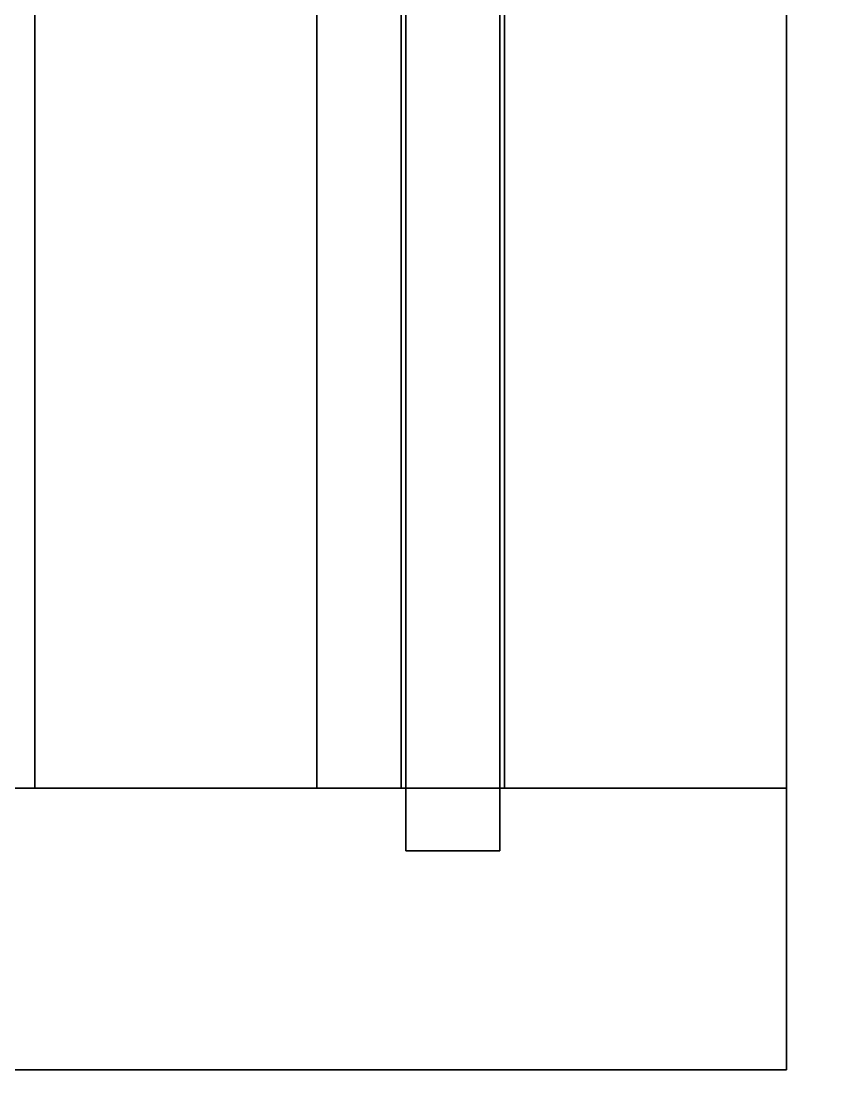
# Model space of a CAD drawing. Extents: x 0 to 5234, y -4951 to 0.
# Drawn here: x 5015.1 to 5067.4, y -4763.3 to -4695.5 of the extents above; entities that cross this region are included whole.
import ezdxf

# ---------------------------------------------------------------- set-up
doc = ezdxf.new("R2010")
doc.units = 0
for name, color, linetype in [('LAYER0', 7, 'CONTINUOUS'), ('LAYER115', 7, 'CONTINUOUS'), ('LAYER116', 7, 'CONTINUOUS'), ('LAYER128', 7, 'CONTINUOUS'), ('LAYER132', 7, 'CONTINUOUS'), ('LAYER138', 7, 'CONTINUOUS'), ('LAYER139', 7, 'CONTINUOUS'), ('LAYER430', 7, 'CONTINUOUS'), ('LAYER433', 7, 'CONTINUOUS')]:
    doc.layers.add(name, color=color, linetype=linetype)

msp = doc.modelspace()

# ---------------------------------------------------------------- linework, layer by layer
at = {"layer": 'LAYER0', "invisible_edges": 1}
for points in [[(5234, 0), (0, -4951), (0, 0), (5234, 0)], [(5234, -4951, 5), (0, 0, 5), (0, -4951, 5), (5234, -4951, 5)], [(0, 0, 5), (5234, -4951, 5), (5234, 0, 5), (0, 0, 5)], [(0, -4951), (5234, 0), (5234, -4951), (0, -4951)]]:
    msp.add_3dface(points, dxfattribs=at)
at = {"layer": 'LAYER115', "invisible_edges": 1}
for points in [[(5039.4, -3845.168, 1939), (4544, -4744.498, 1939), (5039.4, -4744.498, 1939), (5039.4, -3845.168, 1939)], [(4544, -4744.498, 1939), (5039.4, -3845.168, 1939), (4544, -3845.168, 1939), (4544, -4744.498, 1939)], [(4544, -3845.168, 1921), (5039.4, -4744.498, 1921), (4544, -4744.498, 1921), (4544, -3845.168, 1921)], [(5039.4, -4744.498, 1921), (4544, -3845.168, 1921), (5039.4, -3845.168, 1921), (5039.4, -4744.498, 1921)], [(5039.4, -4744.498, 1921), (5039.4, -3845.168, 1939), (5039.4, -4744.498, 1939), (5039.4, -4744.498, 1921)], [(5039.4, -3845.168, 1939), (5039.4, -4744.498, 1921), (5039.4, -3845.168, 1921), (5039.4, -3845.168, 1939)], [(5039.4, -4744.498, 1921), (4544, -4744.498, 1939), (4544, -4744.498, 1921), (5039.4, -4744.498, 1921)], [(4544, -4744.498, 1939), (5039.4, -4744.498, 1921), (5039.4, -4744.498, 1939), (4544, -4744.498, 1939)]]:
    msp.add_3dface(points, dxfattribs=at)
at = {"layer": 'LAYER116', "invisible_edges": 1}
for points in [[(5039.4, -3845.168, 871), (4544, -4744.498, 871), (5039.4, -4744.498, 871), (5039.4, -3845.168, 871)], [(4544, -4744.498, 871), (5039.4, -3845.168, 871), (4544, -3845.168, 871), (4544, -4744.498, 871)], [(4544, -3845.168, 853), (5039.4, -4744.498, 853), (4544, -4744.498, 853), (4544, -3845.168, 853)], [(5039.4, -4744.498, 853), (4544, -3845.168, 853), (5039.4, -3845.168, 853), (5039.4, -4744.498, 853)], [(5039.4, -4744.498, 853), (5039.4, -3845.168, 871), (5039.4, -4744.498, 871), (5039.4, -4744.498, 853)], [(5039.4, -3845.168, 871), (5039.4, -4744.498, 853), (5039.4, -3845.168, 853), (5039.4, -3845.168, 871)], [(5039.4, -4744.498, 853), (4544, -4744.498, 871), (4544, -4744.498, 853), (5039.4, -4744.498, 853)], [(4544, -4744.498, 871), (5039.4, -4744.498, 853), (5039.4, -4744.498, 871), (4544, -4744.498, 871)]]:
    msp.add_3dface(points, dxfattribs=at)
at = {"layer": 'LAYER128', "invisible_edges": 1}
for points in [[(5064, -4744.5, 5), (4484, -4744.5, 2355), (5064, -4744.5, 2355), (5064, -4744.5, 5)], [(4484, -4744.5, 2355), (5064, -4744.5, 5), (4484, -4744.5, 5), (4484, -4744.5, 2355)], [(5064, -4744.5, 5), (4484, -4762.5, 5), (4484, -4744.5, 5), (5064, -4744.5, 5)], [(4484, -4762.5, 5), (5064, -4744.5, 5), (5064, -4762.5, 5), (4484, -4762.5, 5)], [(5064, -4762.5, 2355), (4484, -4744.5, 2355), (4484, -4762.5, 2355), (5064, -4762.5, 2355)], [(4484, -4744.5, 2355), (5064, -4762.5, 2355), (5064, -4744.5, 2355), (4484, -4744.5, 2355)], [(5064, -4762.5, 2355), (5064, -4744.5, 5), (5064, -4744.5, 2355), (5064, -4762.5, 2355)], [(5064, -4744.5, 5), (5064, -4762.5, 2355), (5064, -4762.5, 5), (5064, -4744.5, 5)], [(4484, -4762.5, 5), (5064, -4762.5, 2355), (4484, -4762.5, 2355), (4484, -4762.5, 5)], [(5064, -4762.5, 2355), (4484, -4762.5, 5), (5064, -4762.5, 5), (5064, -4762.5, 2355)]]:
    msp.add_3dface(points, dxfattribs=at)
at = {"layer": 'LAYER132', "invisible_edges": 1}
for points in [[(5064, -4744.498, 85), (4484, -3845.168, 85), (5064, -3845.168, 85), (5064, -4744.498, 85)], [(4484, -3845.168, 85), (5064, -4744.498, 85), (4484, -4744.498, 85), (4484, -3845.168, 85)], [(4484, -4744.498, 103), (5064, -3845.168, 103), (4484, -3845.168, 103), (4484, -4744.498, 103)], [(5064, -3845.168, 103), (4484, -4744.498, 103), (5064, -4744.498, 103), (5064, -3845.168, 103)], [(5064, -3845.168, 103), (5064, -4744.498, 85), (5064, -3845.168, 85), (5064, -3845.168, 103)], [(5064, -4744.498, 85), (5064, -3845.168, 103), (5064, -4744.498, 103), (5064, -4744.498, 85)], [(5064, -4744.498, 85), (4484, -4744.498, 103), (4484, -4744.498, 85), (5064, -4744.498, 85)], [(4484, -4744.498, 103), (5064, -4744.498, 85), (5064, -4744.498, 103), (4484, -4744.498, 103)]]:
    msp.add_3dface(points, dxfattribs=at)
at = {"layer": 'LAYER138', "invisible_edges": 1}
for points in [[(5016, -4744.498, 5), (5034, -3845.168, 5), (5034, -4744.498, 5), (5016, -4744.498, 5)], [(5034, -3845.168, 5), (5016, -4744.498, 5), (5016, -3845.168, 5), (5034, -3845.168, 5)], [(5016, -3845.168, 85), (5034, -4744.498, 85), (5034, -3845.168, 85), (5016, -3845.168, 85)], [(5034, -4744.498, 85), (5016, -3845.168, 85), (5016, -4744.498, 85), (5034, -4744.498, 85)], [(5016, -4744.498, 5), (5016, -3845.168, 85), (5016, -3845.168, 5), (5016, -4744.498, 5)], [(5016, -3845.168, 85), (5016, -4744.498, 5), (5016, -4744.498, 85), (5016, -3845.168, 85)], [(5034, -4744.498, 85), (5034, -3845.168, 5), (5034, -3845.168, 85), (5034, -4744.498, 85)], [(5034, -3845.168, 5), (5034, -4744.498, 85), (5034, -4744.498, 5), (5034, -3845.168, 5)], [(5034, -4744.498, 85), (5016, -4744.498, 5), (5034, -4744.498, 5), (5034, -4744.498, 85)], [(5016, -4744.498, 5), (5034, -4744.498, 85), (5016, -4744.498, 85), (5016, -4744.498, 5)]]:
    msp.add_3dface(points, dxfattribs=at)
at = {"layer": 'LAYER139', "invisible_edges": 1}
for points in [[(5064, -3845.168, 2354), (4484, -4744.498, 2354), (5064, -4744.498, 2354), (5064, -3845.168, 2354)], [(4484, -4744.498, 2354), (5064, -3845.168, 2354), (4484, -3845.168, 2354), (4484, -4744.498, 2354)], [(4484, -3845.168, 2336), (5064, -4744.498, 2336), (4484, -4744.498, 2336), (4484, -3845.168, 2336)], [(5064, -4744.498, 2336), (4484, -3845.168, 2336), (5064, -3845.168, 2336), (5064, -4744.498, 2336)], [(5064, -4744.498, 2336), (5064, -3845.168, 2354), (5064, -4744.498, 2354), (5064, -4744.498, 2336)], [(5064, -3845.168, 2354), (5064, -4744.498, 2336), (5064, -3845.168, 2336), (5064, -3845.168, 2354)], [(5064, -4744.498, 2336), (4484, -4744.498, 2354), (4484, -4744.498, 2336), (5064, -4744.498, 2336)], [(4484, -4744.498, 2354), (5064, -4744.498, 2336), (5064, -4744.498, 2354), (4484, -4744.498, 2354)]]:
    msp.add_3dface(points, dxfattribs=at)
at = {"layer": 'LAYER430', "invisible_edges": 1}
for points in [[(5039.7, -4748.498, 2340), (5039.7, -3841.168, 99), (5039.7, -4748.498, 99), (5039.7, -4748.498, 2340)], [(5039.7, -3841.168, 99), (5039.7, -4748.498, 2340), (5039.7, -3841.168, 2340), (5039.7, -3841.168, 99)], [(5045.7, -4748.498, 99), (5039.7, -3841.168, 99), (5045.7, -3841.168, 99), (5045.7, -4748.498, 99)], [(5039.7, -3841.168, 99), (5045.7, -4748.498, 99), (5039.7, -4748.498, 99), (5039.7, -3841.168, 99)], [(5039.7, -4748.498, 2340), (5045.7, -3841.168, 2340), (5039.7, -3841.168, 2340), (5039.7, -4748.498, 2340)], [(5045.7, -3841.168, 2340), (5039.7, -4748.498, 2340), (5045.7, -4748.498, 2340), (5045.7, -3841.168, 2340)], [(5045.7, -3841.168, 2340), (5045.7, -4748.498, 99), (5045.7, -3841.168, 99), (5045.7, -3841.168, 2340)], [(5045.7, -4748.498, 99), (5045.7, -3841.168, 2340), (5045.7, -4748.498, 2340), (5045.7, -4748.498, 99)], [(5045.7, -4748.498, 99), (5039.7, -4748.498, 2340), (5039.7, -4748.498, 99), (5045.7, -4748.498, 99)], [(5039.7, -4748.498, 2340), (5045.7, -4748.498, 99), (5045.7, -4748.498, 2340), (5039.7, -4748.498, 2340)]]:
    msp.add_3dface(points, dxfattribs=at)
at = {"layer": 'LAYER433', "invisible_edges": 1}
for points in [[(5046, -4744.498, 1159.5), (5064, -3845.168, 1159.5), (5064, -4744.498, 1159.5), (5046, -4744.498, 1159.5)], [(5064, -3845.168, 1159.5), (5046, -4744.498, 1159.5), (5046, -3845.168, 1159.5), (5064, -3845.168, 1159.5)], [(5046, -3845.168, 1279.5), (5064, -4744.498, 1279.5), (5064, -3845.168, 1279.5), (5046, -3845.168, 1279.5)], [(5064, -4744.498, 1279.5), (5046, -3845.168, 1279.5), (5046, -4744.498, 1279.5), (5064, -4744.498, 1279.5)], [(5046, -4744.498, 1159.5), (5046, -3845.168, 1279.5), (5046, -3845.168, 1159.5), (5046, -4744.498, 1159.5)], [(5046, -3845.168, 1279.5), (5046, -4744.498, 1159.5), (5046, -4744.498, 1279.5), (5046, -3845.168, 1279.5)], [(5064, -4744.498, 1279.5), (5064, -3845.168, 1159.5), (5064, -3845.168, 1279.5), (5064, -4744.498, 1279.5)], [(5064, -3845.168, 1159.5), (5064, -4744.498, 1279.5), (5064, -4744.498, 1159.5), (5064, -3845.168, 1159.5)], [(5064, -4744.498, 1279.5), (5046, -4744.498, 1159.5), (5064, -4744.498, 1159.5), (5064, -4744.498, 1279.5)], [(5046, -4744.498, 1159.5), (5064, -4744.498, 1279.5), (5046, -4744.498, 1279.5), (5046, -4744.498, 1159.5)]]:
    msp.add_3dface(points, dxfattribs=at)

doc.saveas('drawing.dxf')
